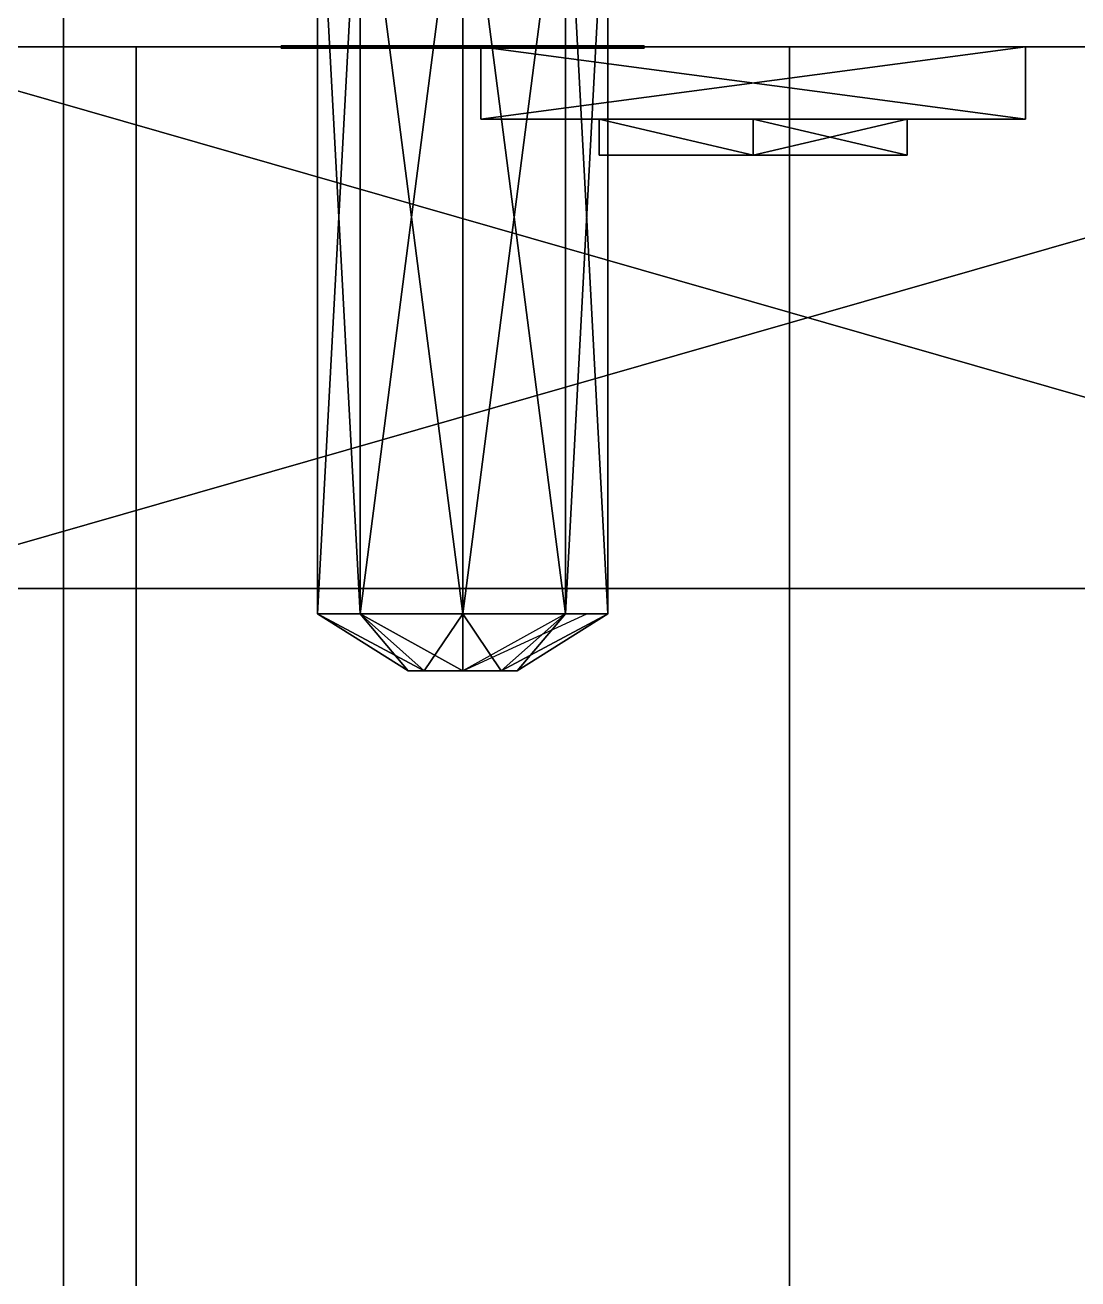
# Model space of a CAD drawing. Extents: x -150 to 2334, y -150 to 2984.
# Drawn here: x 1630.94 to 1659.95, y 2185.84 to 2220.39 of the extents above; entities that cross this region are included whole.
import ezdxf

# ---------------------------------------------------------------- set-up
doc = ezdxf.new("R2010")
doc.units = 0
for name, color, linetype in [('LAYER0', 7, 'CONTINUOUS'), ('LAYER176', 251, 'CONTINUOUS'), ('LAYER276', 7, 'CONTINUOUS'), ('LAYER279', 7, 'CONTINUOUS'), ('LAYER282', 7, 'CONTINUOUS'), ('LAYER283', 7, 'CONTINUOUS'), ('LAYER311', 7, 'CONTINUOUS'), ('LAYER350', 253, 'CONTINUOUS'), ('LAYER352', 253, 'CONTINUOUS'), ('LAYER354', 253, 'CONTINUOUS'), ('LAYER356', 253, 'CONTINUOUS'), ('LAYER358', 253, 'CONTINUOUS'), ('LAYER727', 251, 'CONTINUOUS'), ('LAYER728', 251, 'CONTINUOUS')]:
    doc.layers.add(name, color=color, linetype=linetype)

msp = doc.modelspace()

# ---------------------------------------------------------------- linework, layer by layer
at = {"layer": 'LAYER0', "invisible_edges": 1}
for points in [[(2334, 2984, -5), (-150, -150, -5), (-150, 2984, -5), (2334, 2984, -5)], [(-150, -150, -5), (2334, 2984, -5), (2334, -150, -5), (-150, -150, -5)], [(2334, -150), (-150, 2984), (-150, -150), (2334, -150)], [(-150, 2984), (2334, -150), (2334, 2984), (-150, 2984)]]:
    msp.add_3dface(points, dxfattribs=at)
at = {"layer": 'LAYER176', "invisible_edges": 1}
for points in [[(2164, 2237.792), (1614, 2219.792), (1614, 2237.792), (2164, 2237.792)], [(1614, 2219.792), (2164, 2237.792), (2164, 2219.792), (1614, 2219.792)], [(2164, 2219.792, 2350), (1614, 2237.792, 2350), (1614, 2219.792, 2350), (2164, 2219.792, 2350)], [(1614, 2237.792, 2350), (2164, 2219.792, 2350), (2164, 2237.792, 2350), (1614, 2237.792, 2350)], [(2164, 2219.792, 2350), (1614, 2219.792), (2164, 2219.792), (2164, 2219.792, 2350)], [(1614, 2219.792), (2164, 2219.792, 2350), (1614, 2219.792, 2350), (1614, 2219.792)]]:
    msp.add_3dface(points, dxfattribs=at)
at = {"layer": 'LAYER276', "invisible_edges": 1}
for points in [[(2164, 1507.122, 80), (1614, 2219.792, 80), (2164, 2219.792, 80), (2164, 1507.122, 80)], [(1614, 2219.792, 80), (2164, 1507.122, 80), (1614, 1507.122, 80), (1614, 2219.792, 80)], [(2164, 2219.792, 98), (1614, 2219.792, 80), (1614, 2219.792, 98), (2164, 2219.792, 98)], [(1614, 2219.792, 80), (2164, 2219.792, 98), (2164, 2219.792, 80), (1614, 2219.792, 80)], [(1614, 1507.122, 98), (2164, 2219.792, 98), (1614, 2219.792, 98), (1614, 1507.122, 98)], [(2164, 2219.792, 98), (1614, 1507.122, 98), (2164, 1507.122, 98), (2164, 2219.792, 98)]]:
    msp.add_3dface(points, dxfattribs=at)
at = {"layer": 'LAYER279', "invisible_edges": 1}
for points in [[(1634, 2219.792, 80), (1652, 2219.792), (1634, 2219.792), (1634, 2219.792, 80)], [(1652, 2219.792), (1634, 2219.792, 80), (1652, 2219.792, 80), (1652, 2219.792)], [(1634, 1507.122), (1652, 2219.792), (1652, 1507.122), (1634, 1507.122)], [(1652, 2219.792), (1634, 1507.122), (1634, 2219.792), (1652, 2219.792)], [(1634, 2219.792, 80), (1652, 1507.122, 80), (1652, 2219.792, 80), (1634, 2219.792, 80)], [(1652, 1507.122, 80), (1634, 2219.792, 80), (1634, 1507.122, 80), (1652, 1507.122, 80)], [(1634, 1507.122), (1634, 2219.792, 80), (1634, 2219.792), (1634, 1507.122)], [(1634, 2219.792, 80), (1634, 1507.122), (1634, 1507.122, 80), (1634, 2219.792, 80)], [(1652, 1507.122, 80), (1652, 2219.792), (1652, 2219.792, 80), (1652, 1507.122, 80)], [(1652, 2219.792), (1652, 1507.122, 80), (1652, 1507.122), (1652, 2219.792)]]:
    msp.add_3dface(points, dxfattribs=at)
at = {"layer": 'LAYER282'}
for points in [[(1639, 2204.167, 24), (1640.172, 2226.042, 26.82843), (1639, 2226.042, 24), (1639, 2204.167, 24)], [(1640.172, 2204.167, 26.82843), (1640.172, 2226.042, 26.82843), (1639, 2204.167, 24), (1640.172, 2204.167, 26.82843)], [(1640.172, 2204.167, 21.17157), (1639, 2226.042, 24), (1640.172, 2226.042, 21.17157), (1640.172, 2204.167, 21.17157)], [(1639, 2204.167, 24), (1639, 2226.042, 24), (1640.172, 2204.167, 21.17157), (1639, 2204.167, 24)], [(1640.172, 2204.167, 26.82843), (1639, 2226.042, 24), (1640.172, 2226.042, 26.82843), (1640.172, 2204.167, 26.82843)], [(1639, 2204.167, 24), (1640.172, 2204.167, 26.82843), (1639, 2226.042, 24), (1639, 2204.167, 24)], [(1639, 2204.167, 24), (1639, 2226.042, 24), (1640.172, 2226.042, 21.17157), (1639, 2204.167, 24)], [(1640.172, 2204.167, 21.17157), (1640.172, 2226.042, 21.17157), (1639, 2204.167, 24), (1640.172, 2204.167, 21.17157)], [(1640.172, 2204.167, 26.82843), (1639, 2226.042, 24), (1640.172, 2226.042, 26.82843), (1640.172, 2204.167, 26.82843)], [(1639, 2204.167, 24), (1640.172, 2204.167, 26.82843), (1639, 2226.042, 24), (1639, 2204.167, 24)], [(1639, 2204.167, 24), (1639, 2226.042, 24), (1640.172, 2226.042, 21.17157), (1639, 2204.167, 24)], [(1640.172, 2204.167, 21.17157), (1640.172, 2226.042, 21.17157), (1639, 2204.167, 24), (1640.172, 2204.167, 21.17157)], [(1640.172, 2204.167, 26.82843), (1643, 2226.042, 28), (1640.172, 2226.042, 26.82843), (1640.172, 2204.167, 26.82843)], [(1643, 2204.167, 28), (1643, 2226.042, 28), (1640.172, 2204.167, 26.82843), (1643, 2204.167, 28)], [(1640.172, 2226.042, 21.17157), (1643, 2204.167, 20), (1640.172, 2204.167, 21.17157), (1640.172, 2226.042, 21.17157)], [(1643, 2226.042, 20), (1643, 2204.167, 20), (1640.172, 2226.042, 21.17157), (1643, 2226.042, 20)], [(1643, 2204.167, 28), (1643, 2226.042, 28), (1640.172, 2226.042, 26.82843), (1643, 2204.167, 28)], [(1640.172, 2204.167, 26.82843), (1640.172, 2226.042, 26.82843), (1643, 2204.167, 28), (1640.172, 2204.167, 26.82843)], [(1643, 2204.167, 28), (1643, 2226.042, 28), (1640.172, 2226.042, 26.82843), (1643, 2204.167, 28)], [(1640.172, 2204.167, 26.82843), (1640.172, 2226.042, 26.82843), (1643, 2204.167, 28), (1640.172, 2204.167, 26.82843)], [(1643, 2226.042, 20), (1643, 2204.167, 20), (1640.172, 2204.167, 21.17157), (1643, 2226.042, 20)], [(1640.172, 2226.042, 21.17157), (1640.172, 2204.167, 21.17157), (1643, 2226.042, 20), (1640.172, 2226.042, 21.17157)], [(1643, 2204.167, 28), (1643, 2226.042, 28), (1645.828, 2226.042, 26.82843), (1643, 2204.167, 28)], [(1645.828, 2204.167, 26.82843), (1643, 2204.167, 28), (1645.828, 2226.042, 26.82843), (1645.828, 2204.167, 26.82843)], [(1643, 2226.042, 20), (1645.828, 2204.167, 21.17157), (1643, 2204.167, 20), (1643, 2226.042, 20)], [(1645.828, 2226.042, 21.17157), (1645.828, 2204.167, 21.17157), (1643, 2226.042, 20), (1645.828, 2226.042, 21.17157)], [(1643, 2204.167, 28), (1645.828, 2204.167, 26.82843), (1645.828, 2226.042, 26.82843), (1643, 2204.167, 28)], [(1643, 2226.042, 28), (1643, 2204.167, 28), (1645.828, 2226.042, 26.82843), (1643, 2226.042, 28)], [(1645.828, 2204.167, 26.82843), (1643, 2226.042, 28), (1645.828, 2226.042, 26.82843), (1645.828, 2204.167, 26.82843)], [(1643, 2204.167, 28), (1645.828, 2204.167, 26.82843), (1643, 2226.042, 28), (1643, 2204.167, 28)], [(1645.828, 2226.042, 21.17157), (1643, 2204.167, 20), (1645.828, 2204.167, 21.17157), (1645.828, 2226.042, 21.17157)], [(1643, 2226.042, 20), (1645.828, 2226.042, 21.17157), (1643, 2204.167, 20), (1643, 2226.042, 20)], [(1645.828, 2204.167, 26.82843), (1647, 2226.042, 24), (1645.828, 2226.042, 26.82843), (1645.828, 2204.167, 26.82843)], [(1647, 2204.167, 24), (1647, 2226.042, 24), (1645.828, 2204.167, 26.82843), (1647, 2204.167, 24)], [(1645.828, 2226.042, 21.17157), (1647, 2204.167, 24), (1645.828, 2204.167, 21.17157), (1645.828, 2226.042, 21.17157)], [(1647, 2226.042, 24), (1647, 2204.167, 24), (1645.828, 2226.042, 21.17157), (1647, 2226.042, 24)], [(1647, 2204.167, 24), (1647, 2226.042, 24), (1645.828, 2226.042, 26.82843), (1647, 2204.167, 24)], [(1645.828, 2204.167, 26.82843), (1645.828, 2226.042, 26.82843), (1647, 2204.167, 24), (1645.828, 2204.167, 26.82843)], [(1647, 2204.167, 24), (1647, 2226.042, 24), (1645.828, 2226.042, 26.82843), (1647, 2204.167, 24)], [(1645.828, 2204.167, 26.82843), (1645.828, 2226.042, 26.82843), (1647, 2204.167, 24), (1645.828, 2204.167, 26.82843)], [(1647, 2226.042, 24), (1647, 2204.167, 24), (1645.828, 2204.167, 21.17157), (1647, 2226.042, 24)], [(1645.828, 2226.042, 21.17157), (1645.828, 2204.167, 21.17157), (1647, 2226.042, 24), (1645.828, 2226.042, 21.17157)], [(1638, 2219.823, 29), (1648, 2219.823, 19), (1638, 2219.823, 19), (1638, 2219.823, 29)], [(1648, 2219.823, 29), (1648, 2219.823, 19), (1638, 2219.823, 29), (1648, 2219.823, 29)], [(1648, 2219.761, 29), (1638, 2219.823, 29), (1638, 2219.761, 29), (1648, 2219.761, 29)], [(1648, 2219.823, 29), (1638, 2219.823, 29), (1648, 2219.761, 29), (1648, 2219.823, 29)], [(1638, 2219.761, 29), (1638, 2219.823, 19), (1638, 2219.761, 19), (1638, 2219.761, 29)], [(1638, 2219.823, 29), (1638, 2219.823, 19), (1638, 2219.761, 29), (1638, 2219.823, 29)], [(1638, 2219.761, 19), (1648, 2219.761, 29), (1638, 2219.761, 29), (1638, 2219.761, 19)], [(1648, 2219.761, 19), (1648, 2219.761, 29), (1638, 2219.761, 19), (1648, 2219.761, 19)], [(1648, 2219.761, 19), (1648, 2219.823, 29), (1648, 2219.761, 29), (1648, 2219.761, 19)], [(1648, 2219.823, 19), (1648, 2219.823, 29), (1648, 2219.761, 19), (1648, 2219.823, 19)], [(1639, 2204.167, 24), (1640.172, 2204.167, 21.17157), (1641.5, 2202.604, 24), (1639, 2204.167, 24)], [(1641.939, 2202.604, 25.06066), (1639, 2204.167, 24), (1641.5, 2202.604, 24), (1641.939, 2202.604, 25.06066)], [(1640.172, 2204.167, 26.82843), (1639, 2204.167, 24), (1641.939, 2202.604, 25.06066), (1640.172, 2204.167, 26.82843)], [(1641.939, 2202.604, 22.93934), (1641.5, 2202.604, 24), (1639, 2204.167, 24), (1641.939, 2202.604, 22.93934)], [(1640.172, 2204.167, 21.17157), (1641.939, 2202.604, 22.93934), (1639, 2204.167, 24), (1640.172, 2204.167, 21.17157)], [(1639, 2204.167, 24), (1641.5, 2202.604, 24), (1640.172, 2204.167, 26.82843), (1639, 2204.167, 24)], [(1641.5, 2202.604, 24), (1640.172, 2204.167, 21.17157), (1641.939, 2202.604, 22.93934), (1641.5, 2202.604, 24)], [(1640.172, 2204.167, 21.17157), (1643, 2202.604, 22.5), (1641.939, 2202.604, 22.93934), (1640.172, 2204.167, 21.17157)], [(1643, 2204.167, 20), (1643, 2202.604, 22.5), (1640.172, 2204.167, 21.17157), (1643, 2204.167, 20)], [(1640.172, 2204.167, 26.82843), (1641.939, 2202.604, 25.06066), (1643, 2204.167, 28), (1640.172, 2204.167, 26.82843)], [(1641.5, 2202.604, 24), (1641.939, 2202.604, 25.06066), (1640.172, 2204.167, 26.82843), (1641.5, 2202.604, 24)], [(1643, 2202.604, 25.5), (1643, 2204.167, 28), (1640.172, 2204.167, 26.82843), (1643, 2202.604, 25.5)], [(1641.939, 2202.604, 25.06066), (1643, 2202.604, 25.5), (1640.172, 2204.167, 26.82843), (1641.939, 2202.604, 25.06066)], [(1640.172, 2204.167, 21.17157), (1643, 2204.167, 20), (1641.939, 2202.604, 22.93934), (1640.172, 2204.167, 21.17157)], [(1643, 2204.167, 28), (1641.939, 2202.604, 25.06066), (1643, 2202.604, 25.5), (1643, 2204.167, 28)], [(1643, 2204.167, 20), (1643, 2202.604, 22.5), (1641.939, 2202.604, 22.93934), (1643, 2204.167, 20)], [(1644.061, 2202.604, 25.06066), (1643, 2202.604, 25.5), (1643, 2204.167, 28), (1644.061, 2202.604, 25.06066)], [(1645.828, 2204.167, 26.82843), (1644.061, 2202.604, 25.06066), (1643, 2204.167, 28), (1645.828, 2204.167, 26.82843)], [(1643, 2204.167, 20), (1644.061, 2202.604, 22.93934), (1643, 2202.604, 22.5), (1643, 2204.167, 20)], [(1645.828, 2204.167, 21.17157), (1644.061, 2202.604, 22.93934), (1643, 2204.167, 20), (1645.828, 2204.167, 21.17157)], [(1644.061, 2202.604, 25.06066), (1645.828, 2204.167, 26.82843), (1643, 2204.167, 28), (1644.061, 2202.604, 25.06066)], [(1643, 2202.604, 25.5), (1644.061, 2202.604, 25.06066), (1643, 2204.167, 28), (1643, 2202.604, 25.5)], [(1645.828, 2204.167, 21.17157), (1643, 2202.604, 22.5), (1646.414, 2204.167, 25.41421), (1645.828, 2204.167, 21.17157)], [(1643, 2204.167, 20), (1645.828, 2204.167, 21.17157), (1643, 2202.604, 22.5), (1643, 2204.167, 20)], [(1644.061, 2202.604, 25.06066), (1647, 2204.167, 24), (1645.828, 2204.167, 26.82843), (1644.061, 2202.604, 25.06066)], [(1644.5, 2202.604, 24), (1647, 2204.167, 24), (1644.061, 2202.604, 25.06066), (1644.5, 2202.604, 24)], [(1644.061, 2202.604, 22.93934), (1644.5, 2202.604, 24), (1647, 2204.167, 24), (1644.061, 2202.604, 22.93934)], [(1645.828, 2204.167, 21.17157), (1644.061, 2202.604, 22.93934), (1647, 2204.167, 24), (1645.828, 2204.167, 21.17157)], [(1644.061, 2202.604, 25.06066), (1644.5, 2202.604, 24), (1645.828, 2204.167, 26.82843), (1644.061, 2202.604, 25.06066)], [(1644.061, 2202.604, 22.93934), (1645.828, 2204.167, 21.17157), (1647, 2204.167, 24), (1644.061, 2202.604, 22.93934)], [(1644.5, 2202.604, 24), (1644.061, 2202.604, 22.93934), (1647, 2204.167, 24), (1644.5, 2202.604, 24)], [(1644.5, 2202.604, 24), (1647, 2204.167, 24), (1645.828, 2204.167, 26.82843), (1644.5, 2202.604, 24)], [(1641.5, 2202.604, 24), (1641.939, 2202.604, 25.06066), (1643, 2202.604, 25.5), (1641.5, 2202.604, 24)], [(1641.939, 2202.604, 22.93934), (1641.5, 2202.604, 24), (1643, 2202.604, 25.5), (1641.939, 2202.604, 22.93934)], [(1641.5, 2202.604, 24), (1641.939, 2202.604, 22.93934), (1643, 2202.604, 25.5), (1641.5, 2202.604, 24)], [(1641.939, 2202.604, 25.06066), (1641.5, 2202.604, 24), (1643, 2202.604, 25.5), (1641.939, 2202.604, 25.06066)], [(1641.939, 2202.604, 22.93934), (1644.061, 2202.604, 25.06066), (1643, 2202.604, 25.5), (1641.939, 2202.604, 22.93934)], [(1643, 2202.604, 22.5), (1644.061, 2202.604, 25.06066), (1641.939, 2202.604, 22.93934), (1643, 2202.604, 22.5)], [(1641.939, 2202.604, 22.93934), (1643, 2202.604, 25.5), (1643, 2202.604, 22.5), (1641.939, 2202.604, 22.93934)], [(1644.061, 2202.604, 22.93934), (1643, 2202.604, 22.5), (1644.061, 2202.604, 25.06066), (1644.061, 2202.604, 22.93934)], [(1643, 2202.604, 22.5), (1644.061, 2202.604, 22.93934), (1644.061, 2202.604, 25.06066), (1643, 2202.604, 22.5)], [(1643, 2202.604, 22.5), (1643, 2202.604, 25.5), (1644.061, 2202.604, 25.06066), (1643, 2202.604, 22.5)], [(1644.5, 2202.604, 24), (1644.061, 2202.604, 22.93934), (1644.061, 2202.604, 25.06066), (1644.5, 2202.604, 24)], [(1644.061, 2202.604, 22.93934), (1644.5, 2202.604, 24), (1644.061, 2202.604, 25.06066), (1644.061, 2202.604, 22.93934)]]:
    msp.add_3dface(points, dxfattribs=at)
at = {"layer": 'LAYER283'}
for points in [[(1639, 2204.167, 56), (1640.172, 2226.042, 58.82843), (1639, 2226.042, 56), (1639, 2204.167, 56)], [(1640.172, 2204.167, 58.82843), (1640.172, 2226.042, 58.82843), (1639, 2204.167, 56), (1640.172, 2204.167, 58.82843)], [(1640.172, 2204.167, 53.17157), (1639, 2226.042, 56), (1640.172, 2226.042, 53.17157), (1640.172, 2204.167, 53.17157)], [(1639, 2204.167, 56), (1639, 2226.042, 56), (1640.172, 2204.167, 53.17157), (1639, 2204.167, 56)], [(1640.172, 2204.167, 58.82843), (1639, 2226.042, 56), (1640.172, 2226.042, 58.82843), (1640.172, 2204.167, 58.82843)], [(1639, 2204.167, 56), (1640.172, 2204.167, 58.82843), (1639, 2226.042, 56), (1639, 2204.167, 56)], [(1639, 2204.167, 56), (1639, 2226.042, 56), (1640.172, 2226.042, 53.17157), (1639, 2204.167, 56)], [(1640.172, 2204.167, 53.17157), (1640.172, 2226.042, 53.17157), (1639, 2204.167, 56), (1640.172, 2204.167, 53.17157)], [(1640.172, 2204.167, 58.82843), (1639, 2226.042, 56), (1640.172, 2226.042, 58.82843), (1640.172, 2204.167, 58.82843)], [(1639, 2204.167, 56), (1640.172, 2204.167, 58.82843), (1639, 2226.042, 56), (1639, 2204.167, 56)], [(1639, 2204.167, 56), (1639, 2226.042, 56), (1640.172, 2226.042, 53.17157), (1639, 2204.167, 56)], [(1640.172, 2204.167, 53.17157), (1640.172, 2226.042, 53.17157), (1639, 2204.167, 56), (1640.172, 2204.167, 53.17157)], [(1640.172, 2204.167, 58.82843), (1643, 2226.042, 60), (1640.172, 2226.042, 58.82843), (1640.172, 2204.167, 58.82843)], [(1643, 2204.167, 60), (1643, 2226.042, 60), (1640.172, 2204.167, 58.82843), (1643, 2204.167, 60)], [(1640.172, 2226.042, 53.17157), (1643, 2204.167, 52), (1640.172, 2204.167, 53.17157), (1640.172, 2226.042, 53.17157)], [(1643, 2226.042, 52), (1643, 2204.167, 52), (1640.172, 2226.042, 53.17157), (1643, 2226.042, 52)], [(1643, 2204.167, 60), (1643, 2226.042, 60), (1640.172, 2226.042, 58.82843), (1643, 2204.167, 60)], [(1640.172, 2204.167, 58.82843), (1640.172, 2226.042, 58.82843), (1643, 2204.167, 60), (1640.172, 2204.167, 58.82843)], [(1643, 2204.167, 60), (1643, 2226.042, 60), (1640.172, 2226.042, 58.82843), (1643, 2204.167, 60)], [(1640.172, 2204.167, 58.82843), (1640.172, 2226.042, 58.82843), (1643, 2204.167, 60), (1640.172, 2204.167, 58.82843)], [(1643, 2226.042, 52), (1643, 2204.167, 52), (1640.172, 2204.167, 53.17157), (1643, 2226.042, 52)], [(1640.172, 2226.042, 53.17157), (1640.172, 2204.167, 53.17157), (1643, 2226.042, 52), (1640.172, 2226.042, 53.17157)], [(1643, 2204.167, 60), (1643, 2226.042, 60), (1645.828, 2226.042, 58.82843), (1643, 2204.167, 60)], [(1645.828, 2204.167, 58.82843), (1643, 2204.167, 60), (1645.828, 2226.042, 58.82843), (1645.828, 2204.167, 58.82843)], [(1643, 2226.042, 52), (1645.828, 2204.167, 53.17157), (1643, 2204.167, 52), (1643, 2226.042, 52)], [(1645.828, 2226.042, 53.17157), (1645.828, 2204.167, 53.17157), (1643, 2226.042, 52), (1645.828, 2226.042, 53.17157)], [(1643, 2204.167, 60), (1645.828, 2204.167, 58.82843), (1645.828, 2226.042, 58.82843), (1643, 2204.167, 60)], [(1643, 2226.042, 60), (1643, 2204.167, 60), (1645.828, 2226.042, 58.82843), (1643, 2226.042, 60)], [(1645.828, 2204.167, 58.82843), (1643, 2226.042, 60), (1645.828, 2226.042, 58.82843), (1645.828, 2204.167, 58.82843)], [(1643, 2204.167, 60), (1645.828, 2204.167, 58.82843), (1643, 2226.042, 60), (1643, 2204.167, 60)], [(1645.828, 2226.042, 53.17157), (1643, 2204.167, 52), (1645.828, 2204.167, 53.17157), (1645.828, 2226.042, 53.17157)], [(1643, 2226.042, 52), (1645.828, 2226.042, 53.17157), (1643, 2204.167, 52), (1643, 2226.042, 52)], [(1645.828, 2204.167, 58.82843), (1647, 2226.042, 56), (1645.828, 2226.042, 58.82843), (1645.828, 2204.167, 58.82843)], [(1647, 2204.167, 56), (1647, 2226.042, 56), (1645.828, 2204.167, 58.82843), (1647, 2204.167, 56)], [(1645.828, 2226.042, 53.17157), (1647, 2204.167, 56), (1645.828, 2204.167, 53.17157), (1645.828, 2226.042, 53.17157)], [(1647, 2226.042, 56), (1647, 2204.167, 56), (1645.828, 2226.042, 53.17157), (1647, 2226.042, 56)], [(1647, 2204.167, 56), (1647, 2226.042, 56), (1645.828, 2226.042, 58.82843), (1647, 2204.167, 56)], [(1645.828, 2204.167, 58.82843), (1645.828, 2226.042, 58.82843), (1647, 2204.167, 56), (1645.828, 2204.167, 58.82843)], [(1647, 2204.167, 56), (1647, 2226.042, 56), (1645.828, 2226.042, 58.82843), (1647, 2204.167, 56)], [(1645.828, 2204.167, 58.82843), (1645.828, 2226.042, 58.82843), (1647, 2204.167, 56), (1645.828, 2204.167, 58.82843)], [(1647, 2226.042, 56), (1647, 2204.167, 56), (1645.828, 2204.167, 53.17157), (1647, 2226.042, 56)], [(1645.828, 2226.042, 53.17157), (1645.828, 2204.167, 53.17157), (1647, 2226.042, 56), (1645.828, 2226.042, 53.17157)], [(1638, 2219.823, 61), (1648, 2219.823, 51), (1638, 2219.823, 51), (1638, 2219.823, 61)], [(1648, 2219.823, 61), (1648, 2219.823, 51), (1638, 2219.823, 61), (1648, 2219.823, 61)], [(1648, 2219.761, 61), (1638, 2219.823, 61), (1638, 2219.761, 61), (1648, 2219.761, 61)], [(1648, 2219.823, 61), (1638, 2219.823, 61), (1648, 2219.761, 61), (1648, 2219.823, 61)], [(1638, 2219.761, 61), (1638, 2219.823, 51), (1638, 2219.761, 51), (1638, 2219.761, 61)], [(1638, 2219.823, 61), (1638, 2219.823, 51), (1638, 2219.761, 61), (1638, 2219.823, 61)], [(1638, 2219.761, 51), (1648, 2219.761, 61), (1638, 2219.761, 61), (1638, 2219.761, 51)], [(1648, 2219.761, 51), (1648, 2219.761, 61), (1638, 2219.761, 51), (1648, 2219.761, 51)], [(1648, 2219.761, 51), (1648, 2219.823, 61), (1648, 2219.761, 61), (1648, 2219.761, 51)], [(1648, 2219.823, 51), (1648, 2219.823, 61), (1648, 2219.761, 51), (1648, 2219.823, 51)], [(1639, 2204.167, 56), (1640.172, 2204.167, 53.17157), (1641.5, 2202.604, 56), (1639, 2204.167, 56)], [(1641.939, 2202.604, 57.06066), (1639, 2204.167, 56), (1641.5, 2202.604, 56), (1641.939, 2202.604, 57.06066)], [(1640.172, 2204.167, 58.82843), (1639, 2204.167, 56), (1641.939, 2202.604, 57.06066), (1640.172, 2204.167, 58.82843)], [(1641.939, 2202.604, 54.93934), (1641.5, 2202.604, 56), (1639, 2204.167, 56), (1641.939, 2202.604, 54.93934)], [(1640.172, 2204.167, 53.17157), (1641.939, 2202.604, 54.93934), (1639, 2204.167, 56), (1640.172, 2204.167, 53.17157)], [(1639, 2204.167, 56), (1641.5, 2202.604, 56), (1640.172, 2204.167, 58.82843), (1639, 2204.167, 56)], [(1641.5, 2202.604, 56), (1640.172, 2204.167, 53.17157), (1641.939, 2202.604, 54.93934), (1641.5, 2202.604, 56)], [(1640.172, 2204.167, 53.17157), (1643, 2202.604, 54.5), (1641.939, 2202.604, 54.93934), (1640.172, 2204.167, 53.17157)], [(1643, 2204.167, 52), (1643, 2202.604, 54.5), (1640.172, 2204.167, 53.17157), (1643, 2204.167, 52)], [(1640.172, 2204.167, 58.82843), (1641.939, 2202.604, 57.06066), (1643, 2204.167, 60), (1640.172, 2204.167, 58.82843)], [(1641.5, 2202.604, 56), (1641.939, 2202.604, 57.06066), (1640.172, 2204.167, 58.82843), (1641.5, 2202.604, 56)], [(1643, 2202.604, 57.5), (1643, 2204.167, 60), (1640.172, 2204.167, 58.82843), (1643, 2202.604, 57.5)], [(1641.939, 2202.604, 57.06066), (1643, 2202.604, 57.5), (1640.172, 2204.167, 58.82843), (1641.939, 2202.604, 57.06066)], [(1640.172, 2204.167, 53.17157), (1643, 2204.167, 52), (1641.939, 2202.604, 54.93934), (1640.172, 2204.167, 53.17157)], [(1643, 2204.167, 60), (1641.939, 2202.604, 57.06066), (1643, 2202.604, 57.5), (1643, 2204.167, 60)], [(1643, 2204.167, 52), (1643, 2202.604, 54.5), (1641.939, 2202.604, 54.93934), (1643, 2204.167, 52)], [(1644.061, 2202.604, 57.06066), (1643, 2202.604, 57.5), (1643, 2204.167, 60), (1644.061, 2202.604, 57.06066)], [(1645.828, 2204.167, 58.82843), (1644.061, 2202.604, 57.06066), (1643, 2204.167, 60), (1645.828, 2204.167, 58.82843)], [(1643, 2204.167, 52), (1644.061, 2202.604, 54.93934), (1643, 2202.604, 54.5), (1643, 2204.167, 52)], [(1645.828, 2204.167, 53.17157), (1644.061, 2202.604, 54.93934), (1643, 2204.167, 52), (1645.828, 2204.167, 53.17157)], [(1644.061, 2202.604, 57.06066), (1645.828, 2204.167, 58.82843), (1643, 2204.167, 60), (1644.061, 2202.604, 57.06066)], [(1643, 2202.604, 57.5), (1644.061, 2202.604, 57.06066), (1643, 2204.167, 60), (1643, 2202.604, 57.5)], [(1645.828, 2204.167, 53.17157), (1643, 2202.604, 54.5), (1646.414, 2204.167, 57.41422), (1645.828, 2204.167, 53.17157)], [(1643, 2204.167, 52), (1645.828, 2204.167, 53.17157), (1643, 2202.604, 54.5), (1643, 2204.167, 52)], [(1644.061, 2202.604, 57.06066), (1647, 2204.167, 56), (1645.828, 2204.167, 58.82843), (1644.061, 2202.604, 57.06066)], [(1644.5, 2202.604, 56), (1647, 2204.167, 56), (1644.061, 2202.604, 57.06066), (1644.5, 2202.604, 56)], [(1644.061, 2202.604, 54.93934), (1644.5, 2202.604, 56), (1647, 2204.167, 56), (1644.061, 2202.604, 54.93934)], [(1645.828, 2204.167, 53.17157), (1644.061, 2202.604, 54.93934), (1647, 2204.167, 56), (1645.828, 2204.167, 53.17157)], [(1644.061, 2202.604, 57.06066), (1644.5, 2202.604, 56), (1645.828, 2204.167, 58.82843), (1644.061, 2202.604, 57.06066)], [(1644.061, 2202.604, 54.93934), (1645.828, 2204.167, 53.17157), (1647, 2204.167, 56), (1644.061, 2202.604, 54.93934)], [(1644.5, 2202.604, 56), (1644.061, 2202.604, 54.93934), (1647, 2204.167, 56), (1644.5, 2202.604, 56)], [(1644.5, 2202.604, 56), (1647, 2204.167, 56), (1645.828, 2204.167, 58.82843), (1644.5, 2202.604, 56)], [(1641.5, 2202.604, 56), (1641.939, 2202.604, 57.06066), (1643, 2202.604, 57.5), (1641.5, 2202.604, 56)], [(1641.939, 2202.604, 54.93934), (1641.5, 2202.604, 56), (1643, 2202.604, 57.5), (1641.939, 2202.604, 54.93934)], [(1641.5, 2202.604, 56), (1641.939, 2202.604, 54.93934), (1643, 2202.604, 57.5), (1641.5, 2202.604, 56)], [(1641.939, 2202.604, 57.06066), (1641.5, 2202.604, 56), (1643, 2202.604, 57.5), (1641.939, 2202.604, 57.06066)], [(1641.939, 2202.604, 54.93934), (1644.061, 2202.604, 57.06066), (1643, 2202.604, 57.5), (1641.939, 2202.604, 54.93934)], [(1643, 2202.604, 54.5), (1644.061, 2202.604, 57.06066), (1641.939, 2202.604, 54.93934), (1643, 2202.604, 54.5)], [(1641.939, 2202.604, 54.93934), (1643, 2202.604, 57.5), (1643, 2202.604, 54.5), (1641.939, 2202.604, 54.93934)], [(1644.061, 2202.604, 54.93934), (1643, 2202.604, 54.5), (1644.061, 2202.604, 57.06066), (1644.061, 2202.604, 54.93934)], [(1643, 2202.604, 54.5), (1644.061, 2202.604, 54.93934), (1644.061, 2202.604, 57.06066), (1643, 2202.604, 54.5)], [(1643, 2202.604, 54.5), (1643, 2202.604, 57.5), (1644.061, 2202.604, 57.06066), (1643, 2202.604, 54.5)], [(1644.5, 2202.604, 56), (1644.061, 2202.604, 54.93934), (1644.061, 2202.604, 57.06066), (1644.5, 2202.604, 56)], [(1644.061, 2202.604, 54.93934), (1644.5, 2202.604, 56), (1644.061, 2202.604, 57.06066), (1644.061, 2202.604, 54.93934)]]:
    msp.add_3dface(points, dxfattribs=at)
at = {"layer": 'LAYER311', "invisible_edges": 1}
for points in [[(2164, 2219.792, 2349), (1614, 1507.122, 2349), (2164, 1507.122, 2349), (2164, 2219.792, 2349)], [(1614, 1507.122, 2349), (2164, 2219.792, 2349), (1614, 2219.792, 2349), (1614, 1507.122, 2349)], [(2164, 2219.792, 2349), (1614, 2219.792, 2331), (1614, 2219.792, 2349), (2164, 2219.792, 2349)], [(1614, 2219.792, 2331), (2164, 2219.792, 2349), (2164, 2219.792, 2331), (1614, 2219.792, 2331)], [(1614, 2219.792, 2331), (2164, 1507.122, 2331), (1614, 1507.122, 2331), (1614, 2219.792, 2331)], [(2164, 1507.122, 2331), (1614, 2219.792, 2331), (2164, 2219.792, 2331), (2164, 1507.122, 2331)]]:
    msp.add_3dface(points, dxfattribs=at)
at = {"layer": 'LAYER350'}
for points in [[(1678.5, 2219.792, 176.2174), (1626.5, 2204.871, 176.2174), (1626.5, 2219.792, 176.2174), (1678.5, 2219.792, 176.2174)], [(1678.5, 2204.871, 176.2174), (1626.5, 2204.871, 176.2174), (1678.5, 2219.792, 176.2174), (1678.5, 2204.871, 176.2174)], [(1626.5, 2219.792, 189.7826), (1678.5, 2204.871, 189.7826), (1678.5, 2219.792, 189.7826), (1626.5, 2219.792, 189.7826)], [(1626.5, 2204.871, 189.7826), (1678.5, 2204.871, 189.7826), (1626.5, 2219.792, 189.7826), (1626.5, 2204.871, 189.7826)], [(1658.5, 2219.792, 209), (1643.5, 2219.792, 209), (1643.5, 2217.802, 209), (1658.5, 2219.792, 209)], [(1658.5, 2217.802, 209), (1658.5, 2219.792, 209), (1643.5, 2217.802, 209), (1658.5, 2217.802, 209)], [(1643.5, 2219.792, 157), (1658.5, 2219.792, 157), (1658.5, 2217.802, 157), (1643.5, 2219.792, 157)], [(1643.5, 2217.802, 157), (1643.5, 2219.792, 157), (1658.5, 2217.802, 157), (1643.5, 2217.802, 157)], [(1643.5, 2217.802, 209), (1643.5, 2219.792, 209), (1643.5, 2219.792, 157), (1643.5, 2217.802, 209)], [(1643.5, 2217.802, 157), (1643.5, 2217.802, 209), (1643.5, 2219.792, 157), (1643.5, 2217.802, 157)], [(1658.5, 2219.792, 157), (1658.5, 2219.792, 209), (1658.5, 2217.802, 209), (1658.5, 2219.792, 157)], [(1658.5, 2217.802, 157), (1658.5, 2219.792, 157), (1658.5, 2217.802, 209), (1658.5, 2217.802, 157)], [(1658.5, 2217.802, 209), (1643.5, 2217.802, 209), (1643.5, 2217.802, 157), (1658.5, 2217.802, 209)], [(1658.5, 2217.802, 157), (1658.5, 2217.802, 209), (1643.5, 2217.802, 157), (1658.5, 2217.802, 157)], [(1646.757, 2217.802, 201.087), (1651, 2216.808, 196.2909), (1646.757, 2216.808, 201.087), (1646.757, 2217.802, 201.087)], [(1651, 2217.802, 196.2909), (1651, 2216.808, 196.2909), (1646.757, 2217.802, 201.087), (1651, 2217.802, 196.2909)], [(1646.757, 2217.802, 201.087), (1651, 2217.802, 196.2909), (1651, 2217.802, 205.883), (1646.757, 2217.802, 201.087)], [(1646.757, 2217.802, 201.087), (1651, 2216.808, 205.883), (1651, 2217.802, 205.883), (1646.757, 2217.802, 201.087)], [(1646.757, 2216.808, 201.087), (1651, 2216.808, 205.883), (1646.757, 2217.802, 201.087), (1646.757, 2216.808, 201.087)], [(1646.757, 2217.802, 164.913), (1651, 2216.808, 160.117), (1646.757, 2216.808, 164.913), (1646.757, 2217.802, 164.913)], [(1651, 2217.802, 160.117), (1651, 2216.808, 160.117), (1646.757, 2217.802, 164.913), (1651, 2217.802, 160.117)], [(1646.757, 2217.802, 164.913), (1651, 2217.802, 160.117), (1651, 2217.802, 169.7091), (1646.757, 2217.802, 164.913)], [(1646.757, 2217.802, 164.913), (1651, 2216.808, 169.7091), (1651, 2217.802, 169.7091), (1646.757, 2217.802, 164.913)], [(1646.757, 2216.808, 164.913), (1651, 2216.808, 169.7091), (1646.757, 2217.802, 164.913), (1646.757, 2216.808, 164.913)], [(1651, 2217.802, 196.2909), (1655.243, 2216.808, 201.087), (1651, 2216.808, 196.2909), (1651, 2217.802, 196.2909)], [(1655.243, 2217.802, 201.087), (1655.243, 2216.808, 201.087), (1651, 2217.802, 196.2909), (1655.243, 2217.802, 201.087)], [(1655.243, 2217.802, 201.087), (1651, 2216.808, 205.883), (1655.243, 2216.808, 201.087), (1655.243, 2217.802, 201.087)], [(1651, 2217.802, 205.883), (1651, 2216.808, 205.883), (1655.243, 2217.802, 201.087), (1651, 2217.802, 205.883)], [(1651, 2217.802, 196.2909), (1655.243, 2217.802, 201.087), (1651, 2217.802, 205.883), (1651, 2217.802, 196.2909)], [(1651, 2217.802, 160.117), (1655.243, 2216.808, 164.913), (1651, 2216.808, 160.117), (1651, 2217.802, 160.117)], [(1655.243, 2217.802, 164.913), (1655.243, 2216.808, 164.913), (1651, 2217.802, 160.117), (1655.243, 2217.802, 164.913)], [(1655.243, 2217.802, 164.913), (1651, 2216.808, 169.7091), (1655.243, 2216.808, 164.913), (1655.243, 2217.802, 164.913)], [(1651, 2217.802, 169.7091), (1651, 2216.808, 169.7091), (1655.243, 2217.802, 164.913), (1651, 2217.802, 169.7091)], [(1651, 2217.802, 160.117), (1655.243, 2217.802, 164.913), (1651, 2217.802, 169.7091), (1651, 2217.802, 160.117)], [(1646.757, 2216.808, 201.087), (1655.243, 2216.808, 201.087), (1651, 2216.808, 205.883), (1646.757, 2216.808, 201.087)], [(1651, 2216.808, 196.2909), (1655.243, 2216.808, 201.087), (1646.757, 2216.808, 201.087), (1651, 2216.808, 196.2909)], [(1646.757, 2216.808, 164.913), (1655.243, 2216.808, 164.913), (1651, 2216.808, 169.7091), (1646.757, 2216.808, 164.913)], [(1651, 2216.808, 160.117), (1655.243, 2216.808, 164.913), (1646.757, 2216.808, 164.913), (1651, 2216.808, 160.117)], [(1678.5, 2204.871, 176.2174), (1626.5, 2204.871, 189.7826), (1626.5, 2204.871, 176.2174), (1678.5, 2204.871, 176.2174)], [(1678.5, 2204.871, 189.7826), (1626.5, 2204.871, 189.7826), (1678.5, 2204.871, 176.2174), (1678.5, 2204.871, 189.7826)]]:
    msp.add_3dface(points, dxfattribs=at)
at = {"layer": 'LAYER352'}
for points in [[(1678.5, 2219.792, 692.2174), (1626.5, 2204.871, 692.2174), (1626.5, 2219.792, 692.2174), (1678.5, 2219.792, 692.2174)], [(1678.5, 2204.871, 692.2174), (1626.5, 2204.871, 692.2174), (1678.5, 2219.792, 692.2174), (1678.5, 2204.871, 692.2174)], [(1626.5, 2219.792, 705.7826), (1678.5, 2204.871, 705.7826), (1678.5, 2219.792, 705.7826), (1626.5, 2219.792, 705.7826)], [(1626.5, 2204.871, 705.7826), (1678.5, 2204.871, 705.7826), (1626.5, 2219.792, 705.7826), (1626.5, 2204.871, 705.7826)], [(1658.5, 2219.792, 725), (1643.5, 2219.792, 725), (1643.5, 2217.802, 725), (1658.5, 2219.792, 725)], [(1658.5, 2217.802, 725), (1658.5, 2219.792, 725), (1643.5, 2217.802, 725), (1658.5, 2217.802, 725)], [(1643.5, 2219.792, 673), (1658.5, 2219.792, 673), (1658.5, 2217.802, 673), (1643.5, 2219.792, 673)], [(1643.5, 2217.802, 673), (1643.5, 2219.792, 673), (1658.5, 2217.802, 673), (1643.5, 2217.802, 673)], [(1643.5, 2217.802, 725), (1643.5, 2219.792, 725), (1643.5, 2219.792, 673), (1643.5, 2217.802, 725)], [(1643.5, 2217.802, 673), (1643.5, 2217.802, 725), (1643.5, 2219.792, 673), (1643.5, 2217.802, 673)], [(1658.5, 2219.792, 673), (1658.5, 2219.792, 725), (1658.5, 2217.802, 725), (1658.5, 2219.792, 673)], [(1658.5, 2217.802, 673), (1658.5, 2219.792, 673), (1658.5, 2217.802, 725), (1658.5, 2217.802, 673)], [(1658.5, 2217.802, 725), (1643.5, 2217.802, 725), (1643.5, 2217.802, 673), (1658.5, 2217.802, 725)], [(1658.5, 2217.802, 673), (1658.5, 2217.802, 725), (1643.5, 2217.802, 673), (1658.5, 2217.802, 673)], [(1646.757, 2217.802, 717.087), (1651, 2216.808, 712.291), (1646.757, 2216.808, 717.087), (1646.757, 2217.802, 717.087)], [(1651, 2217.802, 712.291), (1651, 2216.808, 712.291), (1646.757, 2217.802, 717.087), (1651, 2217.802, 712.291)], [(1646.757, 2217.802, 717.087), (1651, 2217.802, 712.291), (1651, 2217.802, 721.883), (1646.757, 2217.802, 717.087)], [(1646.757, 2217.802, 717.087), (1651, 2216.808, 721.883), (1651, 2217.802, 721.883), (1646.757, 2217.802, 717.087)], [(1646.757, 2216.808, 717.087), (1651, 2216.808, 721.883), (1646.757, 2217.802, 717.087), (1646.757, 2216.808, 717.087)], [(1646.757, 2217.802, 680.913), (1651, 2216.808, 676.117), (1646.757, 2216.808, 680.913), (1646.757, 2217.802, 680.913)], [(1651, 2217.802, 676.117), (1651, 2216.808, 676.117), (1646.757, 2217.802, 680.913), (1651, 2217.802, 676.117)], [(1646.757, 2217.802, 680.913), (1651, 2217.802, 676.117), (1651, 2217.802, 685.709), (1646.757, 2217.802, 680.913)], [(1646.757, 2217.802, 680.913), (1651, 2216.808, 685.709), (1651, 2217.802, 685.709), (1646.757, 2217.802, 680.913)], [(1646.757, 2216.808, 680.913), (1651, 2216.808, 685.709), (1646.757, 2217.802, 680.913), (1646.757, 2216.808, 680.913)], [(1651, 2217.802, 712.291), (1655.243, 2216.808, 717.087), (1651, 2216.808, 712.291), (1651, 2217.802, 712.291)], [(1655.243, 2217.802, 717.087), (1655.243, 2216.808, 717.087), (1651, 2217.802, 712.291), (1655.243, 2217.802, 717.087)], [(1655.243, 2217.802, 717.087), (1651, 2216.808, 721.883), (1655.243, 2216.808, 717.087), (1655.243, 2217.802, 717.087)], [(1651, 2217.802, 721.883), (1651, 2216.808, 721.883), (1655.243, 2217.802, 717.087), (1651, 2217.802, 721.883)], [(1651, 2217.802, 712.291), (1655.243, 2217.802, 717.087), (1651, 2217.802, 721.883), (1651, 2217.802, 712.291)], [(1651, 2217.802, 676.117), (1655.243, 2216.808, 680.913), (1651, 2216.808, 676.117), (1651, 2217.802, 676.117)], [(1655.243, 2217.802, 680.913), (1655.243, 2216.808, 680.913), (1651, 2217.802, 676.117), (1655.243, 2217.802, 680.913)], [(1655.243, 2217.802, 680.913), (1651, 2216.808, 685.709), (1655.243, 2216.808, 680.913), (1655.243, 2217.802, 680.913)], [(1651, 2217.802, 685.709), (1651, 2216.808, 685.709), (1655.243, 2217.802, 680.913), (1651, 2217.802, 685.709)], [(1651, 2217.802, 676.117), (1655.243, 2217.802, 680.913), (1651, 2217.802, 685.709), (1651, 2217.802, 676.117)], [(1646.757, 2216.808, 717.087), (1655.243, 2216.808, 717.087), (1651, 2216.808, 721.883), (1646.757, 2216.808, 717.087)], [(1651, 2216.808, 712.291), (1655.243, 2216.808, 717.087), (1646.757, 2216.808, 717.087), (1651, 2216.808, 712.291)], [(1646.757, 2216.808, 680.913), (1655.243, 2216.808, 680.913), (1651, 2216.808, 685.709), (1646.757, 2216.808, 680.913)], [(1651, 2216.808, 676.117), (1655.243, 2216.808, 680.913), (1646.757, 2216.808, 680.913), (1651, 2216.808, 676.117)], [(1678.5, 2204.871, 692.2174), (1626.5, 2204.871, 705.7826), (1626.5, 2204.871, 692.2174), (1678.5, 2204.871, 692.2174)], [(1678.5, 2204.871, 705.7826), (1626.5, 2204.871, 705.7826), (1678.5, 2204.871, 692.2174), (1678.5, 2204.871, 705.7826)]]:
    msp.add_3dface(points, dxfattribs=at)
at = {"layer": 'LAYER354'}
for points in [[(1678.5, 2219.792, 1208.217), (1626.5, 2204.871, 1208.217), (1626.5, 2219.792, 1208.217), (1678.5, 2219.792, 1208.217)], [(1678.5, 2204.871, 1208.217), (1626.5, 2204.871, 1208.217), (1678.5, 2219.792, 1208.217), (1678.5, 2204.871, 1208.217)], [(1626.5, 2219.792, 1221.783), (1678.5, 2204.871, 1221.783), (1678.5, 2219.792, 1221.783), (1626.5, 2219.792, 1221.783)], [(1626.5, 2204.871, 1221.783), (1678.5, 2204.871, 1221.783), (1626.5, 2219.792, 1221.783), (1626.5, 2204.871, 1221.783)], [(1658.5, 2219.792, 1241), (1643.5, 2219.792, 1241), (1643.5, 2217.802, 1241), (1658.5, 2219.792, 1241)], [(1658.5, 2217.802, 1241), (1658.5, 2219.792, 1241), (1643.5, 2217.802, 1241), (1658.5, 2217.802, 1241)], [(1643.5, 2219.792, 1189), (1658.5, 2219.792, 1189), (1658.5, 2217.802, 1189), (1643.5, 2219.792, 1189)], [(1643.5, 2217.802, 1189), (1643.5, 2219.792, 1189), (1658.5, 2217.802, 1189), (1643.5, 2217.802, 1189)], [(1643.5, 2217.802, 1241), (1643.5, 2219.792, 1241), (1643.5, 2219.792, 1189), (1643.5, 2217.802, 1241)], [(1643.5, 2217.802, 1189), (1643.5, 2217.802, 1241), (1643.5, 2219.792, 1189), (1643.5, 2217.802, 1189)], [(1658.5, 2219.792, 1189), (1658.5, 2219.792, 1241), (1658.5, 2217.802, 1241), (1658.5, 2219.792, 1189)], [(1658.5, 2217.802, 1189), (1658.5, 2219.792, 1189), (1658.5, 2217.802, 1241), (1658.5, 2217.802, 1189)], [(1658.5, 2217.802, 1241), (1643.5, 2217.802, 1241), (1643.5, 2217.802, 1189), (1658.5, 2217.802, 1241)], [(1658.5, 2217.802, 1189), (1658.5, 2217.802, 1241), (1643.5, 2217.802, 1189), (1658.5, 2217.802, 1189)], [(1646.757, 2217.802, 1233.087), (1651, 2216.808, 1228.291), (1646.757, 2216.808, 1233.087), (1646.757, 2217.802, 1233.087)], [(1651, 2217.802, 1228.291), (1651, 2216.808, 1228.291), (1646.757, 2217.802, 1233.087), (1651, 2217.802, 1228.291)], [(1646.757, 2217.802, 1233.087), (1651, 2217.802, 1228.291), (1651, 2217.802, 1237.883), (1646.757, 2217.802, 1233.087)], [(1646.757, 2217.802, 1233.087), (1651, 2216.808, 1237.883), (1651, 2217.802, 1237.883), (1646.757, 2217.802, 1233.087)], [(1646.757, 2216.808, 1233.087), (1651, 2216.808, 1237.883), (1646.757, 2217.802, 1233.087), (1646.757, 2216.808, 1233.087)], [(1646.757, 2217.802, 1196.913), (1651, 2216.808, 1192.117), (1646.757, 2216.808, 1196.913), (1646.757, 2217.802, 1196.913)], [(1651, 2217.802, 1192.117), (1651, 2216.808, 1192.117), (1646.757, 2217.802, 1196.913), (1651, 2217.802, 1192.117)], [(1646.757, 2217.802, 1196.913), (1651, 2217.802, 1192.117), (1651, 2217.802, 1201.709), (1646.757, 2217.802, 1196.913)], [(1646.757, 2217.802, 1196.913), (1651, 2216.808, 1201.709), (1651, 2217.802, 1201.709), (1646.757, 2217.802, 1196.913)], [(1646.757, 2216.808, 1196.913), (1651, 2216.808, 1201.709), (1646.757, 2217.802, 1196.913), (1646.757, 2216.808, 1196.913)], [(1651, 2217.802, 1228.291), (1655.243, 2216.808, 1233.087), (1651, 2216.808, 1228.291), (1651, 2217.802, 1228.291)], [(1655.243, 2217.802, 1233.087), (1655.243, 2216.808, 1233.087), (1651, 2217.802, 1228.291), (1655.243, 2217.802, 1233.087)], [(1655.243, 2217.802, 1233.087), (1651, 2216.808, 1237.883), (1655.243, 2216.808, 1233.087), (1655.243, 2217.802, 1233.087)], [(1651, 2217.802, 1237.883), (1651, 2216.808, 1237.883), (1655.243, 2217.802, 1233.087), (1651, 2217.802, 1237.883)], [(1651, 2217.802, 1228.291), (1655.243, 2217.802, 1233.087), (1651, 2217.802, 1237.883), (1651, 2217.802, 1228.291)], [(1651, 2217.802, 1192.117), (1655.243, 2216.808, 1196.913), (1651, 2216.808, 1192.117), (1651, 2217.802, 1192.117)], [(1655.243, 2217.802, 1196.913), (1655.243, 2216.808, 1196.913), (1651, 2217.802, 1192.117), (1655.243, 2217.802, 1196.913)], [(1655.243, 2217.802, 1196.913), (1651, 2216.808, 1201.709), (1655.243, 2216.808, 1196.913), (1655.243, 2217.802, 1196.913)], [(1651, 2217.802, 1201.709), (1651, 2216.808, 1201.709), (1655.243, 2217.802, 1196.913), (1651, 2217.802, 1201.709)], [(1651, 2217.802, 1192.117), (1655.243, 2217.802, 1196.913), (1651, 2217.802, 1201.709), (1651, 2217.802, 1192.117)], [(1646.757, 2216.808, 1233.087), (1655.243, 2216.808, 1233.087), (1651, 2216.808, 1237.883), (1646.757, 2216.808, 1233.087)], [(1651, 2216.808, 1228.291), (1655.243, 2216.808, 1233.087), (1646.757, 2216.808, 1233.087), (1651, 2216.808, 1228.291)], [(1646.757, 2216.808, 1196.913), (1655.243, 2216.808, 1196.913), (1651, 2216.808, 1201.709), (1646.757, 2216.808, 1196.913)], [(1651, 2216.808, 1192.117), (1655.243, 2216.808, 1196.913), (1646.757, 2216.808, 1196.913), (1651, 2216.808, 1192.117)], [(1678.5, 2204.871, 1208.217), (1626.5, 2204.871, 1221.783), (1626.5, 2204.871, 1208.217), (1678.5, 2204.871, 1208.217)], [(1678.5, 2204.871, 1221.783), (1626.5, 2204.871, 1221.783), (1678.5, 2204.871, 1208.217), (1678.5, 2204.871, 1221.783)]]:
    msp.add_3dface(points, dxfattribs=at)
at = {"layer": 'LAYER356'}
for points in [[(1678.5, 2219.792, 1724.217), (1626.5, 2204.871, 1724.217), (1626.5, 2219.792, 1724.217), (1678.5, 2219.792, 1724.217)], [(1678.5, 2204.871, 1724.217), (1626.5, 2204.871, 1724.217), (1678.5, 2219.792, 1724.217), (1678.5, 2204.871, 1724.217)], [(1626.5, 2219.792, 1737.783), (1678.5, 2204.871, 1737.783), (1678.5, 2219.792, 1737.783), (1626.5, 2219.792, 1737.783)], [(1626.5, 2204.871, 1737.783), (1678.5, 2204.871, 1737.783), (1626.5, 2219.792, 1737.783), (1626.5, 2204.871, 1737.783)], [(1658.5, 2219.792, 1757), (1643.5, 2219.792, 1757), (1643.5, 2217.802, 1757), (1658.5, 2219.792, 1757)], [(1658.5, 2217.802, 1757), (1658.5, 2219.792, 1757), (1643.5, 2217.802, 1757), (1658.5, 2217.802, 1757)], [(1643.5, 2219.792, 1705), (1658.5, 2219.792, 1705), (1658.5, 2217.802, 1705), (1643.5, 2219.792, 1705)], [(1643.5, 2217.802, 1705), (1643.5, 2219.792, 1705), (1658.5, 2217.802, 1705), (1643.5, 2217.802, 1705)], [(1643.5, 2217.802, 1757), (1643.5, 2219.792, 1757), (1643.5, 2219.792, 1705), (1643.5, 2217.802, 1757)], [(1643.5, 2217.802, 1705), (1643.5, 2217.802, 1757), (1643.5, 2219.792, 1705), (1643.5, 2217.802, 1705)], [(1658.5, 2219.792, 1705), (1658.5, 2219.792, 1757), (1658.5, 2217.802, 1757), (1658.5, 2219.792, 1705)], [(1658.5, 2217.802, 1705), (1658.5, 2219.792, 1705), (1658.5, 2217.802, 1757), (1658.5, 2217.802, 1705)], [(1658.5, 2217.802, 1757), (1643.5, 2217.802, 1757), (1643.5, 2217.802, 1705), (1658.5, 2217.802, 1757)], [(1658.5, 2217.802, 1705), (1658.5, 2217.802, 1757), (1643.5, 2217.802, 1705), (1658.5, 2217.802, 1705)], [(1646.757, 2217.802, 1749.087), (1651, 2216.808, 1744.291), (1646.757, 2216.808, 1749.087), (1646.757, 2217.802, 1749.087)], [(1651, 2217.802, 1744.291), (1651, 2216.808, 1744.291), (1646.757, 2217.802, 1749.087), (1651, 2217.802, 1744.291)], [(1646.757, 2217.802, 1749.087), (1651, 2217.802, 1744.291), (1651, 2217.802, 1753.883), (1646.757, 2217.802, 1749.087)], [(1646.757, 2217.802, 1749.087), (1651, 2216.808, 1753.883), (1651, 2217.802, 1753.883), (1646.757, 2217.802, 1749.087)], [(1646.757, 2216.808, 1749.087), (1651, 2216.808, 1753.883), (1646.757, 2217.802, 1749.087), (1646.757, 2216.808, 1749.087)], [(1646.757, 2217.802, 1712.913), (1651, 2216.808, 1708.117), (1646.757, 2216.808, 1712.913), (1646.757, 2217.802, 1712.913)], [(1651, 2217.802, 1708.117), (1651, 2216.808, 1708.117), (1646.757, 2217.802, 1712.913), (1651, 2217.802, 1708.117)], [(1646.757, 2217.802, 1712.913), (1651, 2217.802, 1708.117), (1651, 2217.802, 1717.709), (1646.757, 2217.802, 1712.913)], [(1646.757, 2217.802, 1712.913), (1651, 2216.808, 1717.709), (1651, 2217.802, 1717.709), (1646.757, 2217.802, 1712.913)], [(1646.757, 2216.808, 1712.913), (1651, 2216.808, 1717.709), (1646.757, 2217.802, 1712.913), (1646.757, 2216.808, 1712.913)], [(1651, 2217.802, 1744.291), (1655.243, 2216.808, 1749.087), (1651, 2216.808, 1744.291), (1651, 2217.802, 1744.291)], [(1655.243, 2217.802, 1749.087), (1655.243, 2216.808, 1749.087), (1651, 2217.802, 1744.291), (1655.243, 2217.802, 1749.087)], [(1655.243, 2217.802, 1749.087), (1651, 2216.808, 1753.883), (1655.243, 2216.808, 1749.087), (1655.243, 2217.802, 1749.087)], [(1651, 2217.802, 1753.883), (1651, 2216.808, 1753.883), (1655.243, 2217.802, 1749.087), (1651, 2217.802, 1753.883)], [(1651, 2217.802, 1744.291), (1655.243, 2217.802, 1749.087), (1651, 2217.802, 1753.883), (1651, 2217.802, 1744.291)], [(1651, 2217.802, 1708.117), (1655.243, 2216.808, 1712.913), (1651, 2216.808, 1708.117), (1651, 2217.802, 1708.117)], [(1655.243, 2217.802, 1712.913), (1655.243, 2216.808, 1712.913), (1651, 2217.802, 1708.117), (1655.243, 2217.802, 1712.913)], [(1655.243, 2217.802, 1712.913), (1651, 2216.808, 1717.709), (1655.243, 2216.808, 1712.913), (1655.243, 2217.802, 1712.913)], [(1651, 2217.802, 1717.709), (1651, 2216.808, 1717.709), (1655.243, 2217.802, 1712.913), (1651, 2217.802, 1717.709)], [(1651, 2217.802, 1708.117), (1655.243, 2217.802, 1712.913), (1651, 2217.802, 1717.709), (1651, 2217.802, 1708.117)], [(1646.757, 2216.808, 1749.087), (1655.243, 2216.808, 1749.087), (1651, 2216.808, 1753.883), (1646.757, 2216.808, 1749.087)], [(1651, 2216.808, 1744.291), (1655.243, 2216.808, 1749.087), (1646.757, 2216.808, 1749.087), (1651, 2216.808, 1744.291)], [(1646.757, 2216.808, 1712.913), (1655.243, 2216.808, 1712.913), (1651, 2216.808, 1717.709), (1646.757, 2216.808, 1712.913)], [(1651, 2216.808, 1708.117), (1655.243, 2216.808, 1712.913), (1646.757, 2216.808, 1712.913), (1651, 2216.808, 1708.117)], [(1678.5, 2204.871, 1724.217), (1626.5, 2204.871, 1737.783), (1626.5, 2204.871, 1724.217), (1678.5, 2204.871, 1724.217)], [(1678.5, 2204.871, 1737.783), (1626.5, 2204.871, 1737.783), (1678.5, 2204.871, 1724.217), (1678.5, 2204.871, 1737.783)]]:
    msp.add_3dface(points, dxfattribs=at)
at = {"layer": 'LAYER358'}
for points in [[(1678.5, 2219.792, 2240.217), (1626.5, 2204.871, 2240.217), (1626.5, 2219.792, 2240.217), (1678.5, 2219.792, 2240.217)], [(1678.5, 2204.871, 2240.217), (1626.5, 2204.871, 2240.217), (1678.5, 2219.792, 2240.217), (1678.5, 2204.871, 2240.217)], [(1626.5, 2219.792, 2253.783), (1678.5, 2204.871, 2253.783), (1678.5, 2219.792, 2253.783), (1626.5, 2219.792, 2253.783)], [(1626.5, 2204.871, 2253.783), (1678.5, 2204.871, 2253.783), (1626.5, 2219.792, 2253.783), (1626.5, 2204.871, 2253.783)], [(1658.5, 2219.792, 2273), (1643.5, 2219.792, 2273), (1643.5, 2217.802, 2273), (1658.5, 2219.792, 2273)], [(1658.5, 2217.802, 2273), (1658.5, 2219.792, 2273), (1643.5, 2217.802, 2273), (1658.5, 2217.802, 2273)], [(1643.5, 2219.792, 2221), (1658.5, 2219.792, 2221), (1658.5, 2217.802, 2221), (1643.5, 2219.792, 2221)], [(1643.5, 2217.802, 2221), (1643.5, 2219.792, 2221), (1658.5, 2217.802, 2221), (1643.5, 2217.802, 2221)], [(1643.5, 2217.802, 2273), (1643.5, 2219.792, 2273), (1643.5, 2219.792, 2221), (1643.5, 2217.802, 2273)], [(1643.5, 2217.802, 2221), (1643.5, 2217.802, 2273), (1643.5, 2219.792, 2221), (1643.5, 2217.802, 2221)], [(1658.5, 2219.792, 2221), (1658.5, 2219.792, 2273), (1658.5, 2217.802, 2273), (1658.5, 2219.792, 2221)], [(1658.5, 2217.802, 2221), (1658.5, 2219.792, 2221), (1658.5, 2217.802, 2273), (1658.5, 2217.802, 2221)], [(1658.5, 2217.802, 2273), (1643.5, 2217.802, 2273), (1643.5, 2217.802, 2221), (1658.5, 2217.802, 2273)], [(1658.5, 2217.802, 2221), (1658.5, 2217.802, 2273), (1643.5, 2217.802, 2221), (1658.5, 2217.802, 2221)], [(1646.757, 2217.802, 2265.087), (1651, 2216.808, 2260.291), (1646.757, 2216.808, 2265.087), (1646.757, 2217.802, 2265.087)], [(1651, 2217.802, 2260.291), (1651, 2216.808, 2260.291), (1646.757, 2217.802, 2265.087), (1651, 2217.802, 2260.291)], [(1646.757, 2217.802, 2265.087), (1651, 2217.802, 2260.291), (1651, 2217.802, 2269.883), (1646.757, 2217.802, 2265.087)], [(1646.757, 2217.802, 2265.087), (1651, 2216.808, 2269.883), (1651, 2217.802, 2269.883), (1646.757, 2217.802, 2265.087)], [(1646.757, 2216.808, 2265.087), (1651, 2216.808, 2269.883), (1646.757, 2217.802, 2265.087), (1646.757, 2216.808, 2265.087)], [(1646.757, 2217.802, 2228.913), (1651, 2216.808, 2224.117), (1646.757, 2216.808, 2228.913), (1646.757, 2217.802, 2228.913)], [(1651, 2217.802, 2224.117), (1651, 2216.808, 2224.117), (1646.757, 2217.802, 2228.913), (1651, 2217.802, 2224.117)], [(1646.757, 2217.802, 2228.913), (1651, 2217.802, 2224.117), (1651, 2217.802, 2233.709), (1646.757, 2217.802, 2228.913)], [(1646.757, 2217.802, 2228.913), (1651, 2216.808, 2233.709), (1651, 2217.802, 2233.709), (1646.757, 2217.802, 2228.913)], [(1646.757, 2216.808, 2228.913), (1651, 2216.808, 2233.709), (1646.757, 2217.802, 2228.913), (1646.757, 2216.808, 2228.913)], [(1651, 2217.802, 2260.291), (1655.243, 2216.808, 2265.087), (1651, 2216.808, 2260.291), (1651, 2217.802, 2260.291)], [(1655.243, 2217.802, 2265.087), (1655.243, 2216.808, 2265.087), (1651, 2217.802, 2260.291), (1655.243, 2217.802, 2265.087)], [(1655.243, 2217.802, 2265.087), (1651, 2216.808, 2269.883), (1655.243, 2216.808, 2265.087), (1655.243, 2217.802, 2265.087)], [(1651, 2217.802, 2269.883), (1651, 2216.808, 2269.883), (1655.243, 2217.802, 2265.087), (1651, 2217.802, 2269.883)], [(1651, 2217.802, 2260.291), (1655.243, 2217.802, 2265.087), (1651, 2217.802, 2269.883), (1651, 2217.802, 2260.291)], [(1651, 2217.802, 2224.117), (1655.243, 2216.808, 2228.913), (1651, 2216.808, 2224.117), (1651, 2217.802, 2224.117)], [(1655.243, 2217.802, 2228.913), (1655.243, 2216.808, 2228.913), (1651, 2217.802, 2224.117), (1655.243, 2217.802, 2228.913)], [(1655.243, 2217.802, 2228.913), (1651, 2216.808, 2233.709), (1655.243, 2216.808, 2228.913), (1655.243, 2217.802, 2228.913)], [(1651, 2217.802, 2233.709), (1651, 2216.808, 2233.709), (1655.243, 2217.802, 2228.913), (1651, 2217.802, 2233.709)], [(1651, 2217.802, 2224.117), (1655.243, 2217.802, 2228.913), (1651, 2217.802, 2233.709), (1651, 2217.802, 2224.117)], [(1646.757, 2216.808, 2265.087), (1655.243, 2216.808, 2265.087), (1651, 2216.808, 2269.883), (1646.757, 2216.808, 2265.087)], [(1651, 2216.808, 2260.291), (1655.243, 2216.808, 2265.087), (1646.757, 2216.808, 2265.087), (1651, 2216.808, 2260.291)], [(1646.757, 2216.808, 2228.913), (1655.243, 2216.808, 2228.913), (1651, 2216.808, 2233.709), (1646.757, 2216.808, 2228.913)], [(1651, 2216.808, 2224.117), (1655.243, 2216.808, 2228.913), (1646.757, 2216.808, 2228.913), (1651, 2216.808, 2224.117)], [(1678.5, 2204.871, 2240.217), (1626.5, 2204.871, 2253.783), (1626.5, 2204.871, 2240.217), (1678.5, 2204.871, 2240.217)], [(1678.5, 2204.871, 2253.783), (1626.5, 2204.871, 2253.783), (1678.5, 2204.871, 2240.217), (1678.5, 2204.871, 2253.783)]]:
    msp.add_3dface(points, dxfattribs=at)
at = {"layer": 'LAYER727', "invisible_edges": 1}
for points in [[(1632, -22.20801, 2420), (1614, 2237.792, 2420), (1614, -22.20801, 2420), (1632, -22.20801, 2420)], [(1614, 2237.792, 2420), (1632, -22.20801, 2420), (1632, 2237.792, 2420), (1614, 2237.792, 2420)], [(1632, 2237.792, 2350), (1614, -22.20801, 2350), (1614, 2237.792, 2350), (1632, 2237.792, 2350)], [(1614, -22.20801, 2350), (1632, 2237.792, 2350), (1632, -22.20801, 2350), (1614, -22.20801, 2350)], [(1632, -22.20801, 2420), (1632, 2237.792, 2350), (1632, 2237.792, 2420), (1632, -22.20801, 2420)], [(1632, 2237.792, 2350), (1632, -22.20801, 2420), (1632, -22.20801, 2350), (1632, 2237.792, 2350)]]:
    msp.add_3dface(points, dxfattribs=at)
at = {"layer": 'LAYER728', "invisible_edges": 1}
for points in [[(1632, 2237.792, 2350), (1632, 2219.792, 2420), (1632, 2237.792, 2420), (1632, 2237.792, 2350)], [(1632, 2219.792, 2420), (1632, 2237.792, 2350), (1632, 2219.792, 2350), (1632, 2219.792, 2420)], [(2204, 2237.792, 2420), (1632, 2219.792, 2420), (2204, 2219.792, 2420), (2204, 2237.792, 2420)], [(1632, 2219.792, 2420), (2204, 2237.792, 2420), (1632, 2237.792, 2420), (1632, 2219.792, 2420)], [(1632, 2237.792, 2350), (2204, 2219.792, 2350), (1632, 2219.792, 2350), (1632, 2237.792, 2350)], [(2204, 2219.792, 2350), (1632, 2237.792, 2350), (2204, 2237.792, 2350), (2204, 2219.792, 2350)], [(2204, 2219.792, 2350), (1632, 2219.792, 2420), (1632, 2219.792, 2350), (2204, 2219.792, 2350)], [(1632, 2219.792, 2420), (2204, 2219.792, 2350), (2204, 2219.792, 2420), (1632, 2219.792, 2420)]]:
    msp.add_3dface(points, dxfattribs=at)

doc.saveas('drawing.dxf')
